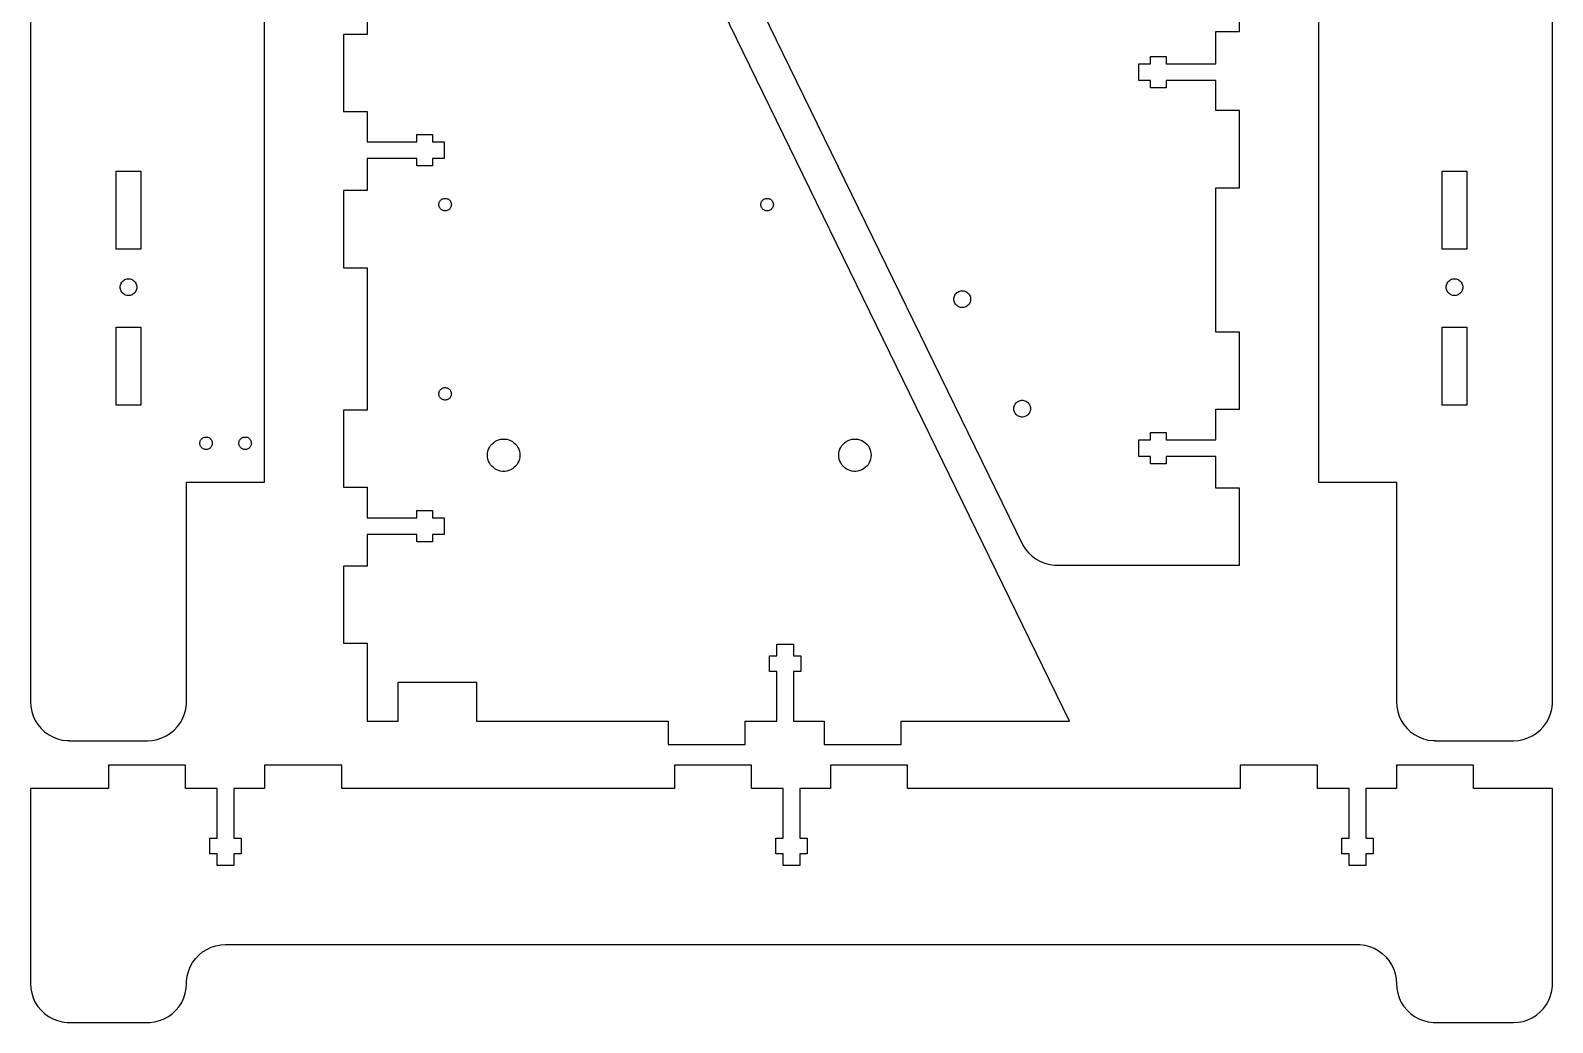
# Model space of a CAD drawing. Header units: metres. Extents: x -400 to 400, y -76 to 435.
# Drawn here: x 10 to 400, y -76.2 to 178.1 of the extents above; entities that cross this region are included whole.
import ezdxf

# ---------------------------------------------------------------- set-up
doc = ezdxf.new("R2010")
doc.units = ezdxf.units.M

msp = doc.modelspace()

# ---------------------------------------------------------------- linework, layer by layer
for p, q in [((10, 425), (10, 6)), ((400, 6), (400, 425)), ((70, 62.25), (70, 325)), ((340, 325), (340, 62.25)), ((133.75, 313.75), (264.261, 46.1627)), ((276.25, 1), (145.739, 268.587)), ((96.25, 214), (96.25, 177)), ((319.75, 177.75), (319.75, 197.5)), ((96.25, 177), (90.25, 177)), ((90.25, 177), (90.25, 157.25)), ((313.75, 169.525), (313.75, 177.75)), ((313.75, 177.75), (319.75, 177.75)), ((294, 165.225), (294, 169.525)), ((294, 169.525), (297, 169.525)), ((297, 169.525), (297, 171.375)), ((297, 171.375), (301, 171.375)), ((301, 171.375), (301, 169.525)), ((301, 169.525), (313.75, 169.525)), ((297, 165.225), (294, 165.225)), ((297, 163.375), (297, 165.225)), ((313.75, 165.225), (301, 165.225)), ((301, 165.225), (301, 163.375)), ((313.75, 157.5), (313.75, 165.225)), ((301, 163.375), (297, 163.375)), ((90.25, 157.25), (96.25, 157.25)), ((96.25, 157.25), (96.25, 149.525)), ((319.75, 157.5), (313.75, 157.5)), ((319.75, 137.75), (319.75, 157.5)), ((96.25, 149.525), (109, 149.525)), ((109, 149.525), (109, 151.375)), ((109, 151.375), (113, 151.375)), ((113, 151.375), (113, 149.525)), ((113, 149.525), (116, 149.525)), ((116, 149.525), (116, 145.225)), ((109, 145.225), (96.25, 145.225)), ((96.25, 145.225), (96.25, 137)), ((109, 143.375), (109, 145.225)), ((116, 145.225), (113, 145.225)), ((113, 145.225), (113, 143.375)), ((32, 122), (32, 142)), ((32, 142), (38.25, 142)), ((38.25, 142), (38.25, 122)), ((113, 143.375), (109, 143.375)), ((371.75, 122), (371.75, 142)), ((371.75, 142), (378, 142)), ((378, 142), (378, 122)), ((96.25, 137), (90.25, 137)), ((90.25, 137), (90.25, 117.25)), ((313.75, 100.75), (313.75, 137.75)), ((313.75, 137.75), (319.75, 137.75)), ((114.65, 133.417), (114.663, 133.617)), ((114.663, 133.216), (114.65, 133.417)), ((114.663, 133.617), (114.7, 133.815)), ((114.7, 133.019), (114.663, 133.216)), ((114.7, 133.815), (114.762, 134.006)), ((114.762, 132.828), (114.7, 133.019)), ((114.762, 134.006), (114.848, 134.187)), ((114.848, 132.646), (114.762, 132.828)), ((114.848, 134.187), (114.956, 134.357)), ((114.956, 132.476), (114.848, 132.646)), ((114.956, 134.357), (115.084, 134.512)), ((115.084, 134.512), (115.23, 134.649)), ((115.23, 134.649), (115.393, 134.768)), ((115.393, 134.768), (115.569, 134.864)), ((115.569, 134.864), (115.756, 134.938)), ((115.756, 134.938), (115.95, 134.988)), ((115.95, 134.988), (116.15, 135.013)), ((116.15, 135.013), (116.35, 135.013)), ((116.35, 135.013), (116.55, 134.988)), ((116.55, 134.988), (116.744, 134.938)), ((116.744, 134.938), (116.931, 134.864)), ((116.931, 134.864), (117.107, 134.768)), ((117.107, 134.768), (117.27, 134.649)), ((117.27, 134.649), (117.416, 134.512)), ((117.416, 134.512), (117.544, 134.357)), ((117.544, 134.357), (117.652, 134.187)), ((117.652, 132.646), (117.544, 132.476)), ((117.652, 134.187), (117.738, 134.006)), ((117.738, 132.828), (117.652, 132.646)), ((117.738, 134.006), (117.8, 133.815)), ((117.8, 133.019), (117.738, 132.828)), ((117.8, 133.815), (117.837, 133.617)), ((117.837, 133.216), (117.8, 133.019)), ((117.837, 133.617), (117.85, 133.417)), ((117.85, 133.417), (117.837, 133.216)), ((197.15, 133.417), (197.163, 133.617)), ((197.163, 133.216), (197.15, 133.417)), ((197.163, 133.617), (197.2, 133.815)), ((197.2, 133.019), (197.163, 133.216)), ((197.2, 133.815), (197.262, 134.006)), ((197.262, 132.828), (197.2, 133.019)), ((197.262, 134.006), (197.348, 134.187)), ((197.348, 132.646), (197.262, 132.828)), ((197.348, 134.187), (197.456, 134.357)), ((197.456, 132.476), (197.348, 132.646)), ((197.456, 134.357), (197.584, 134.512)), ((197.584, 134.512), (197.73, 134.649)), ((197.73, 134.649), (197.893, 134.768)), ((197.893, 134.768), (198.069, 134.864)), ((198.069, 134.864), (198.256, 134.938)), ((198.256, 134.938), (198.45, 134.988)), ((198.45, 134.988), (198.65, 135.013)), ((198.65, 135.013), (198.85, 135.013)), ((198.85, 135.013), (199.05, 134.988)), ((199.05, 134.988), (199.244, 134.938)), ((199.244, 134.938), (199.431, 134.864)), ((199.431, 134.864), (199.607, 134.768)), ((199.607, 134.768), (199.77, 134.649)), ((199.77, 134.649), (199.916, 134.512)), ((199.916, 134.512), (200.044, 134.357)), ((200.044, 134.357), (200.152, 134.187)), ((200.152, 132.646), (200.044, 132.476)), ((200.152, 134.187), (200.238, 134.006)), ((200.238, 132.828), (200.152, 132.646)), ((200.238, 134.006), (200.3, 133.815)), ((200.3, 133.019), (200.238, 132.828)), ((200.3, 133.815), (200.337, 133.617)), ((200.337, 133.216), (200.3, 133.019)), ((200.337, 133.617), (200.35, 133.417)), ((200.35, 133.417), (200.337, 133.216)), ((115.084, 132.321), (114.956, 132.476)), ((115.23, 132.184), (115.084, 132.321)), ((115.393, 132.066), (115.23, 132.184)), ((115.569, 131.969), (115.393, 132.066)), ((115.756, 131.895), (115.569, 131.969)), ((115.95, 131.845), (115.756, 131.895)), ((116.15, 131.82), (115.95, 131.845)), ((116.35, 131.82), (116.15, 131.82)), ((116.55, 131.845), (116.35, 131.82)), ((116.744, 131.895), (116.55, 131.845)), ((116.931, 131.969), (116.744, 131.895)), ((117.107, 132.066), (116.931, 131.969)), ((117.27, 132.184), (117.107, 132.066)), ((117.416, 132.321), (117.27, 132.184)), ((117.544, 132.476), (117.416, 132.321)), ((197.584, 132.321), (197.456, 132.476)), ((197.73, 132.184), (197.584, 132.321)), ((197.893, 132.066), (197.73, 132.184)), ((198.069, 131.969), (197.893, 132.066)), ((198.256, 131.895), (198.069, 131.969)), ((198.45, 131.845), (198.256, 131.895)), ((198.65, 131.82), (198.45, 131.845)), ((198.85, 131.82), (198.65, 131.82)), ((199.05, 131.845), (198.85, 131.82)), ((199.244, 131.895), (199.05, 131.845)), ((199.431, 131.969), (199.244, 131.895)), ((199.607, 132.066), (199.431, 131.969)), ((199.77, 132.184), (199.607, 132.066)), ((199.916, 132.321), (199.77, 132.184)), ((200.044, 132.476), (199.916, 132.321)), ((38.25, 122), (32, 122)), ((378, 122), (371.75, 122)), ((90.25, 117.25), (96.25, 117.25)), ((96.25, 117.25), (96.25, 80.75)), ((33.126, 113.041), (33.241, 113.286)), ((33.241, 113.286), (33.3856, 113.514)), ((33.3856, 113.514), (33.5577, 113.722)), ((33.5577, 113.722), (33.7545, 113.907)), ((33.7545, 113.907), (33.973, 114.065)), ((33.973, 114.065), (34.2096, 114.195)), ((34.2096, 114.195), (34.4606, 114.295)), ((34.4606, 114.295), (34.7221, 114.362)), ((34.7221, 114.362), (34.99, 114.396)), ((34.99, 114.396), (35.26, 114.396)), ((35.26, 114.396), (35.5279, 114.362)), ((35.5279, 114.362), (35.7894, 114.295)), ((35.7894, 114.295), (36.0404, 114.195)), ((36.0404, 114.195), (36.277, 114.065)), ((36.277, 114.065), (36.4955, 113.907)), ((36.4955, 113.907), (36.6923, 113.722)), ((36.6923, 113.722), (36.8644, 113.514)), ((36.8644, 113.514), (37.009, 113.286)), ((37.009, 113.286), (37.124, 113.041)), ((372.876, 113.041), (372.991, 113.286)), ((372.991, 113.286), (373.136, 113.514)), ((373.136, 113.514), (373.308, 113.722)), ((373.308, 113.722), (373.505, 113.907)), ((373.505, 113.907), (373.723, 114.065)), ((373.723, 114.065), (373.96, 114.195)), ((373.96, 114.195), (374.211, 114.295)), ((374.211, 114.295), (374.472, 114.362)), ((374.472, 114.362), (374.74, 114.396)), ((374.74, 114.396), (375.01, 114.396)), ((375.01, 114.396), (375.278, 114.362)), ((375.278, 114.362), (375.539, 114.295)), ((375.539, 114.295), (375.79, 114.195)), ((375.79, 114.195), (376.027, 114.065)), ((376.027, 114.065), (376.245, 113.907)), ((376.245, 113.907), (376.442, 113.722)), ((376.442, 113.722), (376.614, 113.514)), ((376.614, 113.514), (376.759, 113.286)), ((376.759, 113.286), (376.874, 113.041)), ((32.975, 112.25), (32.992, 112.519)), ((32.992, 111.981), (32.975, 112.25)), ((32.992, 112.519), (33.0426, 112.785)), ((33.0426, 111.715), (32.992, 111.981)), ((33.0426, 112.785), (33.126, 113.041)), ((33.126, 111.459), (33.0426, 111.715)), ((33.241, 111.214), (33.126, 111.459)), ((33.3856, 110.986), (33.241, 111.214)), ((33.5577, 110.778), (33.3856, 110.986)), ((33.7545, 110.593), (33.5577, 110.778)), ((33.973, 110.435), (33.7545, 110.593)), ((34.2096, 110.305), (33.973, 110.435)), ((34.4606, 110.205), (34.2096, 110.305)), ((34.7221, 110.138), (34.4606, 110.205)), ((34.99, 110.104), (34.7221, 110.138)), ((35.26, 110.104), (34.99, 110.104)), ((35.5279, 110.138), (35.26, 110.104)), ((35.7894, 110.205), (35.5279, 110.138)), ((36.0404, 110.305), (35.7894, 110.205)), ((36.277, 110.435), (36.0404, 110.305)), ((36.4955, 110.593), (36.277, 110.435)), ((36.6923, 110.778), (36.4955, 110.593)), ((36.8644, 110.986), (36.6923, 110.778)), ((37.009, 111.214), (36.8644, 110.986)), ((37.124, 111.459), (37.009, 111.214)), ((37.124, 113.041), (37.2074, 112.785)), ((37.2074, 111.715), (37.124, 111.459)), ((37.2074, 112.785), (37.258, 112.519)), ((37.258, 111.981), (37.2074, 111.715)), ((37.258, 112.519), (37.275, 112.25)), ((37.275, 112.25), (37.258, 111.981)), ((246.6, 109.193), (246.618, 109.462)), ((246.618, 109.462), (246.669, 109.727)), ((246.669, 109.727), (246.753, 109.984)), ((246.753, 109.984), (246.869, 110.228)), ((246.869, 110.228), (247.014, 110.456)), ((247.014, 110.456), (247.186, 110.663)), ((247.186, 110.663), (247.384, 110.847)), ((247.384, 110.847), (247.602, 111.006)), ((247.602, 111.006), (247.839, 111.135)), ((247.839, 111.135), (248.091, 111.234)), ((248.091, 111.234), (248.352, 111.3)), ((248.352, 111.3), (248.62, 111.334)), ((248.62, 111.334), (248.89, 111.333)), ((248.89, 111.333), (249.158, 111.298)), ((249.158, 111.298), (249.419, 111.231)), ((249.419, 111.231), (249.67, 111.131)), ((249.67, 111.131), (249.906, 111)), ((249.906, 111), (250.125, 110.841)), ((250.125, 110.841), (250.321, 110.655)), ((250.321, 110.655), (250.492, 110.447)), ((250.492, 110.447), (250.637, 110.219)), ((250.637, 110.219), (250.751, 109.974)), ((250.751, 109.974), (250.834, 109.717)), ((250.834, 109.717), (250.884, 109.452)), ((250.884, 109.452), (250.9, 109.182)), ((372.725, 112.25), (372.742, 112.519)), ((372.742, 111.981), (372.725, 112.25)), ((372.742, 112.519), (372.793, 112.785)), ((372.793, 111.715), (372.742, 111.981)), ((372.793, 112.785), (372.876, 113.041)), ((372.876, 111.459), (372.793, 111.715)), ((372.991, 111.214), (372.876, 111.459)), ((373.136, 110.986), (372.991, 111.214)), ((373.308, 110.778), (373.136, 110.986)), ((373.505, 110.593), (373.308, 110.778)), ((373.723, 110.435), (373.505, 110.593)), ((373.96, 110.305), (373.723, 110.435)), ((374.211, 110.205), (373.96, 110.305)), ((374.472, 110.138), (374.211, 110.205)), ((374.74, 110.104), (374.472, 110.138)), ((375.01, 110.104), (374.74, 110.104)), ((375.278, 110.138), (375.01, 110.104)), ((375.539, 110.205), (375.278, 110.138)), ((375.79, 110.305), (375.539, 110.205)), ((376.027, 110.435), (375.79, 110.305)), ((376.245, 110.593), (376.027, 110.435)), ((376.442, 110.778), (376.245, 110.593)), ((376.614, 110.986), (376.442, 110.778)), ((376.759, 111.214), (376.614, 110.986)), ((376.874, 111.459), (376.759, 111.214)), ((376.874, 113.041), (376.957, 112.785)), ((376.957, 111.715), (376.874, 111.459)), ((376.957, 112.785), (377.008, 112.519)), ((377.008, 111.981), (376.957, 111.715)), ((377.008, 112.519), (377.025, 112.25)), ((377.025, 112.25), (377.008, 111.981)), ((246.616, 108.923), (246.6, 109.193)), ((246.666, 108.658), (246.616, 108.923)), ((246.749, 108.401), (246.666, 108.658)), ((246.863, 108.156), (246.749, 108.401)), ((247.007, 107.928), (246.863, 108.156)), ((247.179, 107.72), (247.007, 107.928)), ((247.375, 107.534), (247.179, 107.72)), ((247.593, 107.375), (247.375, 107.534)), ((247.83, 107.244), (247.593, 107.375)), ((248.081, 107.144), (247.83, 107.244)), ((248.342, 107.077), (248.081, 107.144)), ((248.61, 107.042), (248.342, 107.077)), ((248.88, 107.041), (248.61, 107.042)), ((249.148, 107.075), (248.88, 107.041)), ((249.409, 107.141), (249.148, 107.075)), ((249.661, 107.24), (249.409, 107.141)), ((249.898, 107.369), (249.661, 107.24)), ((250.116, 107.528), (249.898, 107.369)), ((250.314, 107.712), (250.116, 107.528)), ((250.486, 107.919), (250.314, 107.712)), ((250.631, 108.147), (250.486, 107.919)), ((250.747, 108.391), (250.631, 108.147)), ((250.831, 108.648), (250.747, 108.391)), ((250.882, 108.913), (250.831, 108.648)), ((250.9, 109.182), (250.882, 108.913)), ((32, 82), (32, 102)), ((32, 102), (38.25, 102)), ((38.25, 102), (38.25, 82)), ((371.75, 82), (371.75, 102)), ((371.75, 102), (378, 102)), ((378, 102), (378, 82)), ((319.75, 100.75), (313.75, 100.75)), ((319.75, 81), (319.75, 100.75)), ((114.848, 85.6875), (114.956, 85.8571)), ((114.956, 85.8571), (115.084, 86.0119)), ((115.084, 86.0119), (115.23, 86.1495)), ((115.23, 86.1495), (115.393, 86.2676)), ((115.393, 86.2676), (115.569, 86.3644)), ((115.569, 86.3644), (115.756, 86.4383)), ((115.756, 86.4383), (115.95, 86.4883)), ((115.95, 86.4883), (116.15, 86.5135)), ((116.15, 86.5135), (116.35, 86.5135)), ((116.35, 86.5135), (116.55, 86.4883)), ((116.55, 86.4883), (116.744, 86.4383)), ((116.744, 86.4383), (116.931, 86.3644)), ((116.931, 86.3644), (117.107, 86.2676)), ((117.107, 86.2676), (117.27, 86.1495)), ((117.27, 86.1495), (117.416, 86.0119)), ((117.416, 86.0119), (117.544, 85.8571)), ((117.544, 85.8571), (117.652, 85.6875)), ((38.25, 82), (32, 82)), ((114.65, 84.9167), (114.663, 85.1172)), ((114.663, 84.7161), (114.65, 84.9167)), ((114.663, 85.1172), (114.7, 85.3146)), ((114.7, 84.5188), (114.663, 84.7161)), ((114.7, 85.3146), (114.762, 85.5056)), ((114.762, 84.3277), (114.7, 84.5188)), ((114.762, 85.5056), (114.848, 85.6875)), ((114.848, 84.1459), (114.762, 84.3277)), ((114.956, 83.9762), (114.848, 84.1459)), ((115.084, 83.8214), (114.956, 83.9762)), ((115.23, 83.6838), (115.084, 83.8214)), ((115.393, 83.5657), (115.23, 83.6838)), ((115.569, 83.4689), (115.393, 83.5657)), ((115.756, 83.395), (115.569, 83.4689)), ((115.95, 83.345), (115.756, 83.395)), ((116.15, 83.3198), (115.95, 83.345)), ((116.35, 83.3198), (116.15, 83.3198)), ((116.55, 83.345), (116.35, 83.3198)), ((116.744, 83.395), (116.55, 83.345)), ((116.931, 83.4689), (116.744, 83.395)), ((117.107, 83.5657), (116.931, 83.4689)), ((117.27, 83.6838), (117.107, 83.5657)), ((117.416, 83.8214), (117.27, 83.6838)), ((117.544, 83.9762), (117.416, 83.8214)), ((117.652, 84.1459), (117.544, 83.9762)), ((117.652, 85.6875), (117.738, 85.5056)), ((117.738, 84.3277), (117.652, 84.1459)), ((117.738, 85.5056), (117.8, 85.3146)), ((117.8, 84.5188), (117.738, 84.3277)), ((117.8, 85.3146), (117.837, 85.1172)), ((117.837, 84.7161), (117.8, 84.5188)), ((117.837, 85.1172), (117.85, 84.9167)), ((117.85, 84.9167), (117.837, 84.7161)), ((262.016, 81.6475), (262.1, 81.9041)), ((262.1, 81.9041), (262.215, 82.1481)), ((262.215, 82.1481), (262.361, 82.3757)), ((262.361, 82.3757), (262.533, 82.5833)), ((262.533, 82.5833), (262.73, 82.7677)), ((262.73, 82.7677), (262.949, 82.9258)), ((262.949, 82.9258), (263.186, 83.0553)), ((263.186, 83.0553), (263.437, 83.1541)), ((263.437, 83.1541), (263.699, 83.2206)), ((263.699, 83.2206), (263.967, 83.2538)), ((263.967, 83.2538), (264.237, 83.2531)), ((264.237, 83.2531), (264.505, 83.2186)), ((264.505, 83.2186), (264.766, 83.1508)), ((264.766, 83.1508), (265.017, 83.0508)), ((265.017, 83.0508), (265.253, 82.9202)), ((265.253, 82.9202), (265.471, 82.7609)), ((265.471, 82.7609), (265.668, 82.5756)), ((265.668, 82.5756), (265.839, 82.3671)), ((265.839, 82.3671), (265.983, 82.1388)), ((265.983, 82.1388), (266.098, 81.8942)), ((378, 82), (371.75, 82)), ((96.25, 80.75), (90.25, 80.75)), ((90.25, 80.75), (90.25, 61)), ((261.947, 81.113), (261.964, 81.3824)), ((261.963, 80.8435), (261.947, 81.113)), ((262.013, 80.5782), (261.963, 80.8435)), ((261.964, 81.3824), (262.016, 81.6475)), ((262.096, 80.3212), (262.013, 80.5782)), ((262.21, 80.0766), (262.096, 80.3212)), ((262.354, 79.8483), (262.21, 80.0766)), ((262.526, 79.6398), (262.354, 79.8483)), ((262.722, 79.4545), (262.526, 79.6398)), ((262.94, 79.2952), (262.722, 79.4545)), ((263.177, 79.1646), (262.94, 79.2952)), ((263.427, 79.0646), (263.177, 79.1646)), ((263.689, 78.9968), (263.427, 79.0646)), ((263.956, 78.9623), (263.689, 78.9968)), ((264.226, 78.9616), (263.956, 78.9623)), ((264.494, 78.9948), (264.226, 78.9616)), ((264.756, 79.0613), (264.494, 78.9948)), ((265.007, 79.1601), (264.756, 79.0613)), ((265.244, 79.2896), (265.007, 79.1601)), ((265.463, 79.4477), (265.244, 79.2896)), ((265.66, 79.632), (265.463, 79.4477)), ((265.833, 79.8397), (265.66, 79.632)), ((265.978, 80.0673), (265.833, 79.8397)), ((266.094, 80.3113), (265.978, 80.0673)), ((266.178, 80.5679), (266.094, 80.3113)), ((266.098, 81.8942), (266.181, 81.6372)), ((266.229, 80.8329), (266.178, 80.5679)), ((266.181, 81.6372), (266.23, 81.3719)), ((266.247, 81.1024), (266.229, 80.8329)), ((266.23, 81.3719), (266.247, 81.1024)), ((313.75, 73.15), (313.75, 81)), ((313.75, 81), (319.75, 81)), ((297, 73.15), (297, 75)), ((297, 75), (301, 75)), ((301, 75), (301, 73.15)), ((53.4, 72.25), (53.4126, 72.4505)), ((53.4126, 72.0495), (53.4, 72.25)), ((53.4126, 72.4505), (53.4503, 72.6479)), ((53.4503, 71.8521), (53.4126, 72.0495)), ((53.4503, 72.6479), (53.5124, 72.839)), ((53.5124, 71.661), (53.4503, 71.8521)), ((53.5124, 72.839), (53.5979, 73.0208)), ((53.5979, 71.4792), (53.5124, 71.661)), ((53.5979, 73.0208), (53.7056, 73.1904)), ((53.7056, 71.3096), (53.5979, 71.4792)), ((53.7056, 73.1904), (53.8337, 73.3453)), ((53.8337, 71.1547), (53.7056, 71.3096)), ((53.8337, 73.3453), (53.9801, 73.4828)), ((53.9801, 71.0172), (53.8337, 71.1547)), ((53.9801, 73.4828), (54.1427, 73.6009)), ((54.1427, 70.8991), (53.9801, 71.0172)), ((54.1427, 73.6009), (54.3188, 73.6977)), ((54.3188, 70.8023), (54.1427, 70.8991)), ((54.3188, 73.6977), (54.5056, 73.7717)), ((54.5056, 70.7283), (54.3188, 70.8023)), ((54.5056, 73.7717), (54.7002, 73.8217)), ((54.7002, 70.6783), (54.5056, 70.7283)), ((54.7002, 73.8217), (54.8995, 73.8468)), ((54.8995, 70.6532), (54.7002, 70.6783)), ((54.8995, 73.8468), (55.1005, 73.8468)), ((55.1005, 70.6532), (54.8995, 70.6532)), ((55.1005, 73.8468), (55.2998, 73.8217)), ((55.2998, 70.6783), (55.1005, 70.6532)), ((55.2998, 73.8217), (55.4944, 73.7717)), ((55.4944, 70.7283), (55.2998, 70.6783)), ((55.4944, 73.7717), (55.6812, 73.6977)), ((55.6812, 70.8023), (55.4944, 70.7283)), ((55.6812, 73.6977), (55.8573, 73.6009)), ((55.8573, 70.8991), (55.6812, 70.8023)), ((55.8573, 73.6009), (56.0199, 73.4828)), ((56.0199, 71.0172), (55.8573, 70.8991)), ((56.0199, 73.4828), (56.1663, 73.3453)), ((56.1663, 71.1547), (56.0199, 71.0172)), ((56.1663, 73.3453), (56.2944, 73.1904)), ((56.2944, 71.3096), (56.1663, 71.1547)), ((56.2944, 73.1904), (56.4021, 73.0208)), ((56.4021, 71.4792), (56.2944, 71.3096)), ((56.4021, 73.0208), (56.4876, 72.839)), ((56.4876, 71.661), (56.4021, 71.4792)), ((56.4876, 72.839), (56.5497, 72.6479)), ((56.5497, 71.8521), (56.4876, 71.661)), ((56.5497, 72.6479), (56.5874, 72.4505)), ((56.5874, 72.0495), (56.5497, 71.8521)), ((56.5874, 72.4505), (56.6, 72.25)), ((56.6, 72.25), (56.5874, 72.0495)), ((63.4, 72.25), (63.4126, 72.4505)), ((63.4126, 72.0495), (63.4, 72.25)), ((63.4126, 72.4505), (63.4503, 72.6479)), ((63.4503, 71.8521), (63.4126, 72.0495)), ((63.4503, 72.6479), (63.5123, 72.839)), ((63.5123, 71.661), (63.4503, 71.8521)), ((63.5123, 72.839), (63.5979, 73.0208)), ((63.5979, 71.4792), (63.5123, 71.661)), ((63.5979, 73.0208), (63.7056, 73.1904)), ((63.7056, 71.3096), (63.5979, 71.4792)), ((63.7056, 73.1904), (63.8336, 73.3453)), ((63.8336, 71.1547), (63.7056, 71.3096)), ((63.8336, 73.3453), (63.9801, 73.4828)), ((63.9801, 71.0172), (63.8336, 71.1547)), ((63.9801, 73.4828), (64.1427, 73.6009)), ((64.1427, 70.8991), (63.9801, 71.0172)), ((64.1427, 73.6009), (64.3187, 73.6977)), ((64.3187, 70.8023), (64.1427, 70.8991)), ((64.3187, 73.6977), (64.5056, 73.7717)), ((64.5056, 70.7283), (64.3187, 70.8023)), ((64.5056, 73.7717), (64.7002, 73.8217)), ((64.7002, 70.6783), (64.5056, 70.7283)), ((64.7002, 73.8217), (64.8995, 73.8468)), ((64.8995, 70.6532), (64.7002, 70.6783)), ((64.8995, 73.8468), (65.1005, 73.8468)), ((65.1005, 70.6532), (64.8995, 70.6532)), ((65.1005, 73.8468), (65.2998, 73.8217)), ((65.2998, 70.6783), (65.1005, 70.6532)), ((65.2998, 73.8217), (65.4944, 73.7717)), ((65.4944, 70.7283), (65.2998, 70.6783)), ((65.4944, 73.7717), (65.6812, 73.6977)), ((65.6812, 70.8023), (65.4944, 70.7283)), ((65.6812, 73.6977), (65.8573, 73.6009)), ((65.8573, 70.8991), (65.6812, 70.8023)), ((65.8573, 73.6009), (66.0199, 73.4828)), ((66.0199, 71.0172), (65.8573, 70.8991)), ((66.0199, 73.4828), (66.1663, 73.3453)), ((66.1663, 71.1547), (66.0199, 71.0172)), ((66.1663, 73.3453), (66.2944, 73.1904)), ((66.2944, 71.3096), (66.1663, 71.1547)), ((66.2944, 73.1904), (66.4021, 73.0208)), ((66.4021, 71.4792), (66.2944, 71.3096)), ((66.4021, 73.0208), (66.4876, 72.839)), ((66.4876, 71.661), (66.4021, 71.4792)), ((66.4876, 72.839), (66.5497, 72.6479)), ((66.5497, 71.8521), (66.4876, 71.661)), ((66.5497, 72.6479), (66.5874, 72.4505)), ((66.5874, 72.0495), (66.5497, 71.8521)), ((66.5874, 72.4505), (66.6, 72.25)), ((66.6, 72.25), (66.5874, 72.0495)), ((127.133, 69.7076), (127.23, 70.2196)), ((127.23, 70.2196), (127.391, 70.7152)), ((127.391, 70.7152), (127.613, 71.1868)), ((127.613, 71.1868), (127.893, 71.6268)), ((127.893, 71.6268), (128.225, 72.0284)), ((128.225, 72.0284), (128.605, 72.3851)), ((128.605, 72.3851), (129.026, 72.6915)), ((129.026, 72.6915), (129.483, 72.9425)), ((129.483, 72.9425), (129.968, 73.1344)), ((129.968, 73.1344), (130.472, 73.264)), ((130.472, 73.264), (130.989, 73.3293)), ((130.989, 73.3293), (131.511, 73.3293)), ((131.511, 73.3293), (132.028, 73.264)), ((132.028, 73.264), (132.532, 73.1344)), ((132.532, 73.1344), (133.017, 72.9425)), ((133.017, 72.9425), (133.474, 72.6915)), ((133.474, 72.6915), (133.895, 72.3851)), ((133.895, 72.3851), (134.275, 72.0284)), ((134.275, 72.0284), (134.607, 71.6268)), ((134.607, 71.6268), (134.887, 71.1868)), ((134.887, 71.1868), (135.109, 70.7152)), ((135.109, 70.7152), (135.27, 70.2196)), ((135.27, 70.2196), (135.367, 69.7076)), ((217.133, 69.7076), (217.23, 70.2196)), ((217.23, 70.2196), (217.391, 70.7152)), ((217.391, 70.7152), (217.613, 71.1868)), ((217.613, 71.1868), (217.893, 71.6268)), ((217.893, 71.6268), (218.225, 72.0284)), ((218.225, 72.0284), (218.605, 72.3851)), ((218.605, 72.3851), (219.026, 72.6915)), ((219.026, 72.6915), (219.483, 72.9425)), ((219.483, 72.9425), (219.968, 73.1344)), ((219.968, 73.1344), (220.472, 73.264)), ((220.472, 73.264), (220.989, 73.3293)), ((220.989, 73.3293), (221.511, 73.3293)), ((221.511, 73.3293), (222.028, 73.264)), ((222.028, 73.264), (222.532, 73.1344)), ((222.532, 73.1344), (223.017, 72.9425)), ((223.017, 72.9425), (223.474, 72.6915)), ((223.474, 72.6915), (223.895, 72.3851)), ((223.895, 72.3851), (224.275, 72.0284)), ((224.275, 72.0284), (224.607, 71.6268)), ((224.607, 71.6268), (224.887, 71.1868)), ((224.887, 71.1868), (225.109, 70.7152)), ((225.109, 70.7152), (225.27, 70.2196)), ((225.27, 70.2196), (225.367, 69.7076)), ((294, 68.85), (294, 73.15)), ((294, 73.15), (297, 73.15)), ((301, 73.15), (313.75, 73.15)), ((127.1, 69.1875), (127.133, 69.7076)), ((127.133, 68.6674), (127.1, 69.1875)), ((127.23, 68.1554), (127.133, 68.6674)), ((127.391, 67.6598), (127.23, 68.1554)), ((127.613, 67.1882), (127.391, 67.6598)), ((127.893, 66.7482), (127.613, 67.1882)), ((128.225, 66.3466), (127.893, 66.7482)), ((128.605, 65.9899), (128.225, 66.3466)), ((134.275, 66.3466), (133.895, 65.9899)), ((134.607, 66.7482), (134.275, 66.3466)), ((134.887, 67.1882), (134.607, 66.7482)), ((135.109, 67.6598), (134.887, 67.1882)), ((135.27, 68.1554), (135.109, 67.6598)), ((135.367, 68.6674), (135.27, 68.1554)), ((135.367, 69.7076), (135.4, 69.1875)), ((135.4, 69.1875), (135.367, 68.6674)), ((217.1, 69.1875), (217.133, 69.7076)), ((217.133, 68.6674), (217.1, 69.1875)), ((217.23, 68.1554), (217.133, 68.6674)), ((217.391, 67.6598), (217.23, 68.1554)), ((217.613, 67.1882), (217.391, 67.6598)), ((217.893, 66.7482), (217.613, 67.1882)), ((218.225, 66.3466), (217.893, 66.7482)), ((218.605, 65.9899), (218.225, 66.3466)), ((224.275, 66.3466), (223.895, 65.9899)), ((224.607, 66.7482), (224.275, 66.3466)), ((224.887, 67.1882), (224.607, 66.7482)), ((225.109, 67.6598), (224.887, 67.1882)), ((225.27, 68.1554), (225.109, 67.6598)), ((225.367, 68.6674), (225.27, 68.1554)), ((225.367, 69.7076), (225.4, 69.1875)), ((225.4, 69.1875), (225.367, 68.6674)), ((297, 68.85), (294, 68.85)), ((297, 67), (297, 68.85)), ((301, 67), (297, 67)), ((313.75, 68.85), (301, 68.85)), ((301, 68.85), (301, 67)), ((313.75, 60.75), (313.75, 68.85)), ((129.026, 65.6835), (128.605, 65.9899)), ((129.483, 65.4325), (129.026, 65.6835)), ((129.968, 65.2406), (129.483, 65.4325)), ((130.472, 65.111), (129.968, 65.2406)), ((130.989, 65.0457), (130.472, 65.111)), ((131.511, 65.0457), (130.989, 65.0457)), ((132.028, 65.111), (131.511, 65.0457)), ((132.532, 65.2406), (132.028, 65.111)), ((133.017, 65.4325), (132.532, 65.2406)), ((133.474, 65.6835), (133.017, 65.4325)), ((133.895, 65.9899), (133.474, 65.6835)), ((219.026, 65.6835), (218.605, 65.9899)), ((219.483, 65.4325), (219.026, 65.6835)), ((219.968, 65.2406), (219.483, 65.4325)), ((220.472, 65.111), (219.968, 65.2406)), ((220.989, 65.0457), (220.472, 65.111)), ((221.511, 65.0457), (220.989, 65.0457)), ((222.028, 65.111), (221.511, 65.0457)), ((222.532, 65.2406), (222.028, 65.111)), ((223.017, 65.4325), (222.532, 65.2406)), ((223.474, 65.6835), (223.017, 65.4325)), ((223.895, 65.9899), (223.474, 65.6835)), ((50, 6), (50, 62.25)), ((50, 62.25), (70, 62.25)), ((90.25, 61), (96.25, 61)), ((96.25, 61), (96.25, 53.15)), ((319.75, 60.75), (313.75, 60.75)), ((319.75, 41), (319.75, 60.75)), ((340, 62.25), (360, 62.25)), ((360, 62.25), (360, 6)), ((109, 53.15), (109, 55)), ((109, 55), (113, 55)), ((113, 55), (113, 53.15)), ((96.25, 53.15), (109, 53.15)), ((113, 53.15), (116, 53.15)), ((116, 53.15), (116, 48.85)), ((109, 48.85), (96.25, 48.85)), ((96.25, 48.85), (96.25, 40.75)), ((109, 47), (109, 48.85)), ((113, 47), (109, 47)), ((116, 48.85), (113, 48.85)), ((113, 48.85), (113, 47)), ((264.261, 46.1627), (264.934, 45.1024)), ((264.934, 45.1024), (265.734, 44.1348)), ((265.734, 44.1348), (266.65, 43.2751)), ((266.65, 43.2751), (267.666, 42.537)), ((96.25, 40.75), (90.25, 40.75)), ((90.25, 40.75), (90.25, 21)), ((267.666, 42.537), (268.766, 41.932)), ((268.766, 41.932), (269.934, 41.4697)), ((269.934, 41.4697), (271.15, 41.1574)), ((271.15, 41.1574), (272.396, 41)), ((272.396, 41), (319.75, 41)), ((90.25, 21), (96.25, 21)), ((96.25, 21), (96.25, 1)), ((201.225, 17.75), (201.225, 20.75)), ((201.225, 20.75), (205.525, 20.75)), ((205.525, 20.75), (205.525, 17.75)), ((199.375, 13.75), (199.375, 17.75)), ((199.375, 17.75), (201.225, 17.75)), ((205.525, 17.75), (207.375, 17.75)), ((207.375, 17.75), (207.375, 13.75)), ((201.225, 13.75), (199.375, 13.75)), ((201.225, 1), (201.225, 13.75)), ((207.375, 13.75), (205.525, 13.75)), ((205.525, 13.75), (205.525, 1)), ((104.25, 1), (104.25, 11)), ((104.25, 11), (124.25, 11)), ((124.25, 11), (124.25, 1)), ((10, 6), (10.0788, 4.7467)), ((10.0788, 4.7467), (10.3142, 3.5131)), ((49.5106, 2.9098), (49.8229, 4.1262)), ((49.8229, 4.1262), (49.9803, 5.3721)), ((49.9803, 5.3721), (49.9803, 6)), ((49.9803, 6), (50, 6)), ((360, 6), (360.079, 4.7467)), ((360.079, 4.7467), (360.314, 3.5131)), ((399.511, 2.9098), (399.823, 4.1262)), ((399.823, 4.1262), (399.98, 5.3721)), ((399.98, 5.3721), (399.98, 6)), ((399.98, 6), (400, 6)), ((10.3142, 3.5131), (10.7022, 2.3187)), ((10.7022, 2.3187), (11.2369, 1.1825)), ((11.2369, 1.1825), (11.9098, 0.1221)), ((11.9098, 0.1221), (12.7103, -0.8455)), ((47.7051, -0.3743), (48.4433, 0.6417)), ((48.4433, 0.6417), (49.0483, 1.7422)), ((49.0483, 1.7422), (49.5106, 2.9098)), ((96.25, 1), (104.25, 1)), ((124.25, 1), (173.375, 1)), ((173.375, 1), (173.375, -5)), ((193.125, 1), (201.225, 1)), ((193.125, -5), (193.125, 1)), ((205.525, 1), (213.375, 1)), ((213.375, 1), (213.375, -5)), ((233.125, -5), (233.125, 1)), ((233.125, 1), (276.25, 1)), ((360.314, 3.5131), (360.702, 2.3187)), ((360.702, 2.3187), (361.237, 1.1825)), ((361.237, 1.1825), (361.91, 0.1221)), ((361.91, 0.1221), (362.71, -0.8455)), ((397.705, -0.3743), (398.443, 0.6417)), ((398.443, 0.6417), (399.048, 1.7422)), ((399.048, 1.7422), (399.511, 2.9098)), ((12.7103, -0.8455), (13.6257, -1.7051)), ((13.6257, -1.7051), (14.6417, -2.4433)), ((14.6417, -2.4433), (15.7422, -3.0483)), ((15.7422, -3.0483), (16.9098, -3.5106)), ((16.9098, -3.5106), (18.1262, -3.8229)), ((18.1262, -3.8229), (19.3721, -3.9803)), ((41.2533, -3.9212), (42.4869, -3.6858)), ((42.4869, -3.6858), (43.6813, -3.2978)), ((43.6813, -3.2978), (44.8176, -2.7631)), ((44.8176, -2.7631), (45.8779, -2.0902)), ((45.8779, -2.0902), (46.8455, -1.2897)), ((46.8455, -1.2897), (47.7051, -0.3743)), ((362.71, -0.8455), (363.626, -1.7051)), ((363.626, -1.7051), (364.642, -2.4433)), ((364.642, -2.4433), (365.742, -3.0483)), ((365.742, -3.0483), (366.91, -3.5106)), ((366.91, -3.5106), (368.126, -3.8229)), ((368.126, -3.8229), (369.372, -3.9803)), ((391.253, -3.9212), (392.487, -3.6858)), ((392.487, -3.6858), (393.681, -3.2978)), ((393.681, -3.2978), (394.818, -2.7631)), ((394.818, -2.7631), (395.878, -2.0902)), ((395.878, -2.0902), (396.845, -1.2897)), ((396.845, -1.2897), (397.705, -0.3743)), ((19.3721, -3.9803), (20, -3.9803)), ((20, -3.9803), (20, -4)), ((20, -4), (40, -4)), ((40, -4), (41.2533, -3.9212)), ((173.375, -5), (193.125, -5)), ((213.375, -5), (233.125, -5)), ((369.372, -3.9803), (370, -3.9803)), ((370, -3.9803), (370, -4)), ((370, -4), (390, -4)), ((390, -4), (391.253, -3.9212)), ((49.75, -10.25), (30, -10.25)), ((30, -10.25), (30, -16.25)), ((49.75, -16.25), (49.75, -10.25)), ((89.75, -10.25), (70, -10.25)), ((70, -10.25), (70, -16.25)), ((89.75, -16.25), (89.75, -10.25)), ((194.75, -10.25), (175, -10.25)), ((175, -10.25), (175, -16.25)), ((194.75, -16.25), (194.75, -10.25)), ((234.75, -10.25), (215, -10.25)), ((215, -10.25), (215, -16.25)), ((234.75, -16.25), (234.75, -10.25)), ((339.75, -10.25), (320, -10.25)), ((320, -10.25), (320, -16.25)), ((339.75, -16.25), (339.75, -10.25)), ((379.75, -10.25), (360, -10.25)), ((360, -10.25), (360, -16.25)), ((379.75, -16.25), (379.75, -10.25)), ((30, -16.25), (10, -16.25)), ((10, -16.25), (10, -66.25)), ((57.85, -16.25), (49.75, -16.25)), ((57.85, -29), (57.85, -16.25)), ((70, -16.25), (62.15, -16.25)), ((62.15, -16.25), (62.15, -29)), ((175, -16.25), (89.75, -16.25)), ((202.85, -16.25), (194.75, -16.25)), ((202.85, -29), (202.85, -16.25)), ((215, -16.25), (207.15, -16.25)), ((207.15, -16.25), (207.15, -29)), ((320, -16.25), (234.75, -16.25)), ((347.85, -16.25), (339.75, -16.25)), ((347.85, -29), (347.85, -16.25)), ((360, -16.25), (352.15, -16.25)), ((352.15, -16.25), (352.15, -29)), ((400, -16.25), (379.75, -16.25)), ((400, -66.25), (400, -16.25)), ((56, -33), (56, -29)), ((56, -29), (57.85, -29)), ((62.15, -29), (64, -29)), ((64, -29), (64, -33)), ((201, -33), (201, -29)), ((201, -29), (202.85, -29)), ((207.15, -29), (209, -29)), ((209, -29), (209, -33)), ((346, -33), (346, -29)), ((346, -29), (347.85, -29)), ((352.15, -29), (354, -29)), ((354, -29), (354, -33)), ((57.85, -33), (56, -33)), ((57.85, -36), (57.85, -33)), ((64, -33), (62.15, -33)), ((62.15, -33), (62.15, -36)), ((202.85, -33), (201, -33)), ((202.85, -36), (202.85, -33)), ((209, -33), (207.15, -33)), ((207.15, -33), (207.15, -36)), ((347.85, -33), (346, -33)), ((347.85, -36), (347.85, -33)), ((354, -33), (352.15, -33)), ((352.15, -33), (352.15, -36)), ((62.15, -36), (57.85, -36)), ((207.15, -36), (202.85, -36)), ((352.15, -36), (347.85, -36)), ((53.1545, -58.9603), (54.1221, -58.1598)), ((54.1221, -58.1598), (55.1824, -57.4869)), ((55.1824, -57.4869), (56.3187, -56.9522)), ((56.3187, -56.9522), (57.5131, -56.5642)), ((57.5131, -56.5642), (58.7467, -56.3288)), ((58.7467, -56.3288), (60, -56.25)), ((60, -56.25), (350, -56.25)), ((350, -56.25), (350, -56.2697)), ((350, -56.2697), (350.628, -56.2697)), ((350.628, -56.2697), (351.874, -56.4271)), ((351.874, -56.4271), (353.09, -56.7394)), ((353.09, -56.7394), (354.258, -57.2017)), ((354.258, -57.2017), (355.358, -57.8067)), ((355.358, -57.8067), (356.374, -58.5449)), ((50.4894, -63.1598), (50.9517, -61.9922)), ((50.9517, -61.9922), (51.5567, -60.8917)), ((51.5567, -60.8917), (52.2949, -59.8757)), ((52.2949, -59.8757), (53.1545, -58.9603)), ((356.374, -58.5449), (357.29, -59.4045)), ((357.29, -59.4045), (358.09, -60.3721)), ((358.09, -60.3721), (358.763, -61.4324)), ((358.763, -61.4324), (359.298, -62.5687)), ((10, -66.25), (10.0788, -67.5033)), ((49.9212, -67.5033), (50, -66.25)), ((50, -66.25), (50.0197, -66.25)), ((50.0197, -65.6221), (50.1771, -64.3762)), ((50.0197, -66.25), (50.0197, -65.6221)), ((50.1771, -64.3762), (50.4894, -63.1598)), ((359.298, -62.5687), (359.686, -63.7631)), ((359.686, -63.7631), (359.921, -64.9967)), ((359.921, -64.9967), (360.079, -67.5033)), ((399.98, -66.8779), (399.98, -66.25)), ((399.98, -66.25), (400, -66.25)), ((10.0788, -67.5033), (10.3142, -68.7369)), ((10.3142, -68.7369), (10.7022, -69.9313)), ((10.7022, -69.9313), (11.2369, -71.0676)), ((48.7631, -71.0676), (49.2978, -69.9313)), ((49.2978, -69.9313), (49.6858, -68.7369)), ((49.6858, -68.7369), (49.9212, -67.5033)), ((360.079, -67.5033), (360.314, -68.7369)), ((360.314, -68.7369), (360.702, -69.9313)), ((360.702, -69.9313), (361.237, -71.0676)), ((399.048, -70.5078), (399.511, -69.3402)), ((399.511, -69.3402), (399.823, -68.1238)), ((399.823, -68.1238), (399.98, -66.8779)), ((11.2369, -71.0676), (11.9098, -72.1279)), ((11.9098, -72.1279), (12.7103, -73.0955)), ((12.7103, -73.0955), (13.6257, -73.9551)), ((13.6257, -73.9551), (14.6417, -74.6933)), ((45.3583, -74.6933), (46.3743, -73.9551)), ((46.3743, -73.9551), (47.2897, -73.0955)), ((47.2897, -73.0955), (48.0902, -72.1279)), ((48.0902, -72.1279), (48.7631, -71.0676)), ((361.237, -71.0676), (361.91, -72.1279)), ((361.91, -72.1279), (362.71, -73.0955)), ((362.71, -73.0955), (363.626, -73.9551)), ((363.626, -73.9551), (364.642, -74.6933)), ((395.878, -74.3402), (396.845, -73.5397)), ((396.845, -73.5397), (397.705, -72.6243)), ((397.705, -72.6243), (398.443, -71.6083)), ((398.443, -71.6083), (399.048, -70.5078)), ((14.6417, -74.6933), (15.7422, -75.2983)), ((15.7422, -75.2983), (16.9098, -75.7606)), ((16.9098, -75.7606), (18.1262, -76.0729)), ((18.1262, -76.0729), (19.3721, -76.2303)), ((19.3721, -76.2303), (20, -76.2303)), ((20, -76.2303), (20, -76.25)), ((20, -76.25), (40, -76.25)), ((40, -76.2303), (40.6279, -76.2303)), ((40, -76.25), (40, -76.2303)), ((40.6279, -76.2303), (41.8738, -76.0729)), ((41.8738, -76.0729), (43.0902, -75.7606)), ((43.0902, -75.7606), (44.2578, -75.2983)), ((44.2578, -75.2983), (45.3583, -74.6933)), ((364.642, -74.6933), (365.742, -75.2983)), ((365.742, -75.2983), (366.91, -75.7606)), ((366.91, -75.7606), (368.126, -76.0729)), ((368.126, -76.0729), (369.372, -76.2303)), ((369.372, -76.2303), (370, -76.2303)), ((370, -76.2303), (370, -76.25)), ((370, -76.25), (390, -76.25)), ((390, -76.25), (391.253, -76.1712)), ((391.253, -76.1712), (392.487, -75.9359)), ((392.487, -75.9359), (393.681, -75.5478)), ((393.681, -75.5478), (394.818, -75.0131)), ((394.818, -75.0131), (395.878, -74.3402))]:
    msp.add_line(p, q)

doc.saveas('drawing.dxf')
